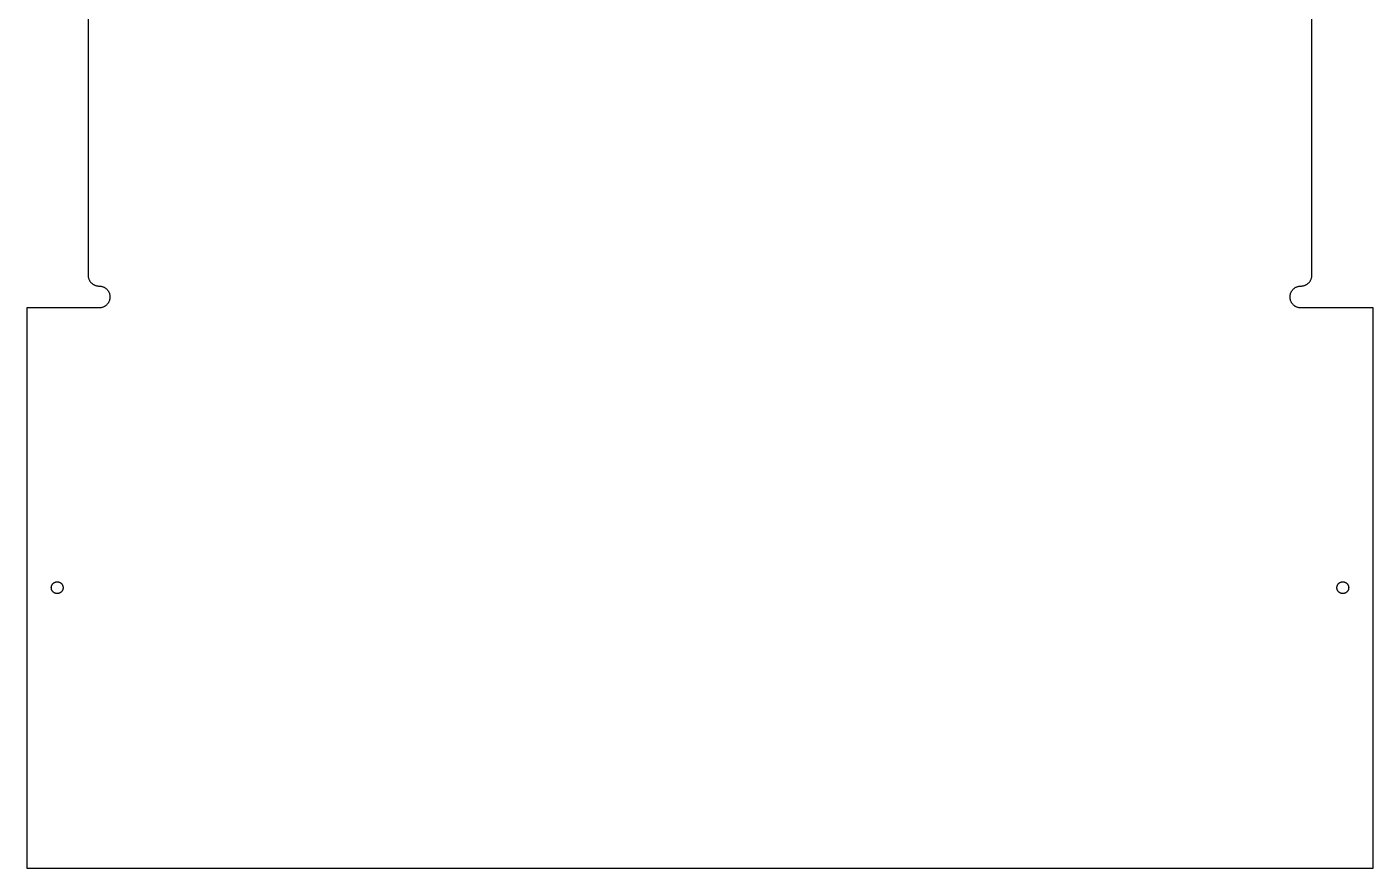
# Model space of a CAD drawing. Header units: metres. Extents: x 0 to 400, y 0 to 500.
# Drawn here: x 0 to 400, y 0 to 250 of the extents above; entities that cross this region are included whole.
import ezdxf

# ---------------------------------------------------------------- set-up
doc = ezdxf.new("R2010")
doc.units = ezdxf.units.M

msp = doc.modelspace()

# ---------------------------------------------------------------- linework, layer by layer
for p, q in [((18.18, 323.763), (18.18, 176.237)), ((381.82, 176.237), (381.82, 323.403)), ((18.18, 176.237), (18.1839, 176.077)), ((18.1839, 176.077), (18.1956, 175.918)), ((381.804, 175.918), (381.816, 176.077)), ((381.816, 176.077), (381.82, 176.237)), ((18.1956, 175.918), (18.2152, 175.76)), ((18.2152, 175.76), (18.2424, 175.603)), ((18.2424, 175.603), (18.2774, 175.447)), ((18.2774, 175.447), (18.3199, 175.293)), ((18.3199, 175.293), (18.37, 175.142)), ((18.37, 175.142), (18.4274, 174.993)), ((18.4274, 174.993), (18.492, 174.847)), ((18.492, 174.847), (18.5638, 174.705)), ((18.5638, 174.705), (18.6424, 174.566)), ((18.6424, 174.566), (18.7277, 174.431)), ((18.7277, 174.431), (18.8196, 174.301)), ((18.8196, 174.301), (18.9177, 174.175)), ((18.9177, 174.175), (19.0219, 174.054)), ((19.0219, 174.054), (19.1319, 173.939)), ((19.1319, 173.939), (19.2474, 173.829)), ((19.2474, 173.829), (19.3682, 173.724)), ((19.3682, 173.724), (19.494, 173.626)), ((19.494, 173.626), (19.6244, 173.534)), ((19.6244, 173.534), (19.7592, 173.449)), ((19.7592, 173.449), (19.8979, 173.37)), ((19.8979, 173.37), (20.0404, 173.299)), ((20.0404, 173.299), (20.1863, 173.234)), ((20.1863, 173.234), (20.3351, 173.177)), ((20.3351, 173.177), (20.4866, 173.127)), ((20.4866, 173.127), (20.6403, 173.084)), ((20.6403, 173.084), (20.7959, 173.049)), ((20.7959, 173.049), (20.9531, 173.022)), ((20.9531, 173.022), (21.1114, 173.002)), ((21.1114, 173.002), (21.2705, 172.991)), ((21.2705, 172.991), (21.5895, 172.983)), ((21.5895, 172.983), (21.7486, 172.971)), ((21.7486, 172.971), (21.9069, 172.951)), ((21.9069, 172.951), (22.064, 172.924)), ((22.064, 172.924), (22.2197, 172.889)), ((22.2197, 172.889), (22.3734, 172.847)), ((22.3734, 172.847), (22.5249, 172.797)), ((22.5249, 172.797), (22.6737, 172.739)), ((22.6737, 172.739), (22.8195, 172.675)), ((22.8195, 172.675), (22.962, 172.603)), ((22.962, 172.603), (23.1008, 172.524)), ((23.1008, 172.524), (23.2356, 172.439)), ((23.2356, 172.439), (23.366, 172.347)), ((23.366, 172.347), (23.4918, 172.249)), ((23.4918, 172.249), (23.6126, 172.145)), ((23.6126, 172.145), (23.7281, 172.035)), ((23.7281, 172.035), (23.8381, 171.919)), ((376.162, 171.919), (376.272, 172.035)), ((376.272, 172.035), (376.387, 172.145)), ((376.387, 172.145), (376.508, 172.249)), ((376.508, 172.249), (376.634, 172.347)), ((376.634, 172.347), (376.764, 172.439)), ((376.764, 172.439), (376.899, 172.524)), ((376.899, 172.524), (377.038, 172.603)), ((377.038, 172.603), (377.18, 172.675)), ((377.18, 172.675), (377.326, 172.739)), ((377.326, 172.739), (377.475, 172.797)), ((377.475, 172.797), (377.627, 172.847)), ((377.627, 172.847), (377.78, 172.889)), ((377.78, 172.889), (377.936, 172.924)), ((377.936, 172.924), (378.093, 172.951)), ((378.093, 172.951), (378.251, 172.971)), ((378.251, 172.971), (378.411, 172.983)), ((378.411, 172.983), (378.729, 172.991)), ((378.729, 172.991), (378.889, 173.002)), ((378.889, 173.002), (379.047, 173.022)), ((379.047, 173.022), (379.204, 173.049)), ((379.204, 173.049), (379.36, 173.084)), ((379.36, 173.084), (379.513, 173.127)), ((379.513, 173.127), (379.665, 173.177)), ((379.665, 173.177), (379.814, 173.234)), ((379.814, 173.234), (379.96, 173.299)), ((379.96, 173.299), (380.102, 173.37)), ((380.102, 173.37), (380.241, 173.449)), ((380.241, 173.449), (380.376, 173.534)), ((380.376, 173.534), (380.506, 173.626)), ((380.506, 173.626), (380.632, 173.724)), ((380.632, 173.724), (380.753, 173.829)), ((380.753, 173.829), (380.868, 173.939)), ((380.868, 173.939), (380.978, 174.054)), ((380.978, 174.054), (381.082, 174.175)), ((381.082, 174.175), (381.18, 174.301)), ((381.18, 174.301), (381.272, 174.431)), ((381.272, 174.431), (381.358, 174.566)), ((381.358, 174.566), (381.436, 174.705)), ((381.436, 174.705), (381.508, 174.847)), ((381.508, 174.847), (381.573, 174.993)), ((381.573, 174.993), (381.63, 175.142)), ((381.63, 175.142), (381.68, 175.293)), ((381.68, 175.293), (381.723, 175.447)), ((381.723, 175.447), (381.758, 175.603)), ((381.758, 175.603), (381.785, 175.76)), ((381.785, 175.76), (381.804, 175.918)), ((23.8381, 171.919), (23.9423, 171.798)), ((23.9423, 171.798), (24.0404, 171.673)), ((24.0404, 171.673), (24.1323, 171.542)), ((24.1323, 171.542), (24.2176, 171.407)), ((24.2176, 168.066), (24.1323, 167.931)), ((24.2176, 171.407), (24.2962, 171.269)), ((24.2962, 168.205), (24.2176, 168.066)), ((24.2962, 171.269), (24.368, 171.126)), ((24.368, 168.347), (24.2962, 168.205)), ((24.368, 171.126), (24.4326, 170.98)), ((24.4326, 168.493), (24.368, 168.347)), ((24.4326, 170.98), (24.49, 170.832)), ((24.49, 168.642), (24.4326, 168.493)), ((24.49, 170.832), (24.5401, 170.68)), ((24.5401, 168.793), (24.49, 168.642)), ((24.5401, 170.68), (24.5826, 170.526)), ((24.5826, 168.947), (24.5401, 168.793)), ((24.5826, 170.526), (24.6175, 170.371)), ((24.6175, 169.103), (24.5826, 168.947)), ((24.6175, 170.371), (24.6448, 170.214)), ((24.6448, 169.26), (24.6175, 169.103)), ((24.6448, 170.214), (24.6643, 170.055)), ((24.6643, 169.418), (24.6448, 169.26)), ((24.6643, 170.055), (24.6761, 169.896)), ((24.6761, 169.577), (24.6643, 169.418)), ((24.6761, 169.896), (24.68, 169.737)), ((24.68, 169.737), (24.6761, 169.577)), ((375.32, 169.737), (375.324, 169.896)), ((375.324, 169.577), (375.32, 169.737)), ((375.324, 169.896), (375.336, 170.055)), ((375.336, 169.418), (375.324, 169.577)), ((375.336, 170.055), (375.355, 170.214)), ((375.355, 169.26), (375.336, 169.418)), ((375.355, 170.214), (375.382, 170.371)), ((375.382, 169.103), (375.355, 169.26)), ((375.382, 170.371), (375.417, 170.526)), ((375.417, 168.947), (375.382, 169.103)), ((375.417, 170.526), (375.46, 170.68)), ((375.46, 168.793), (375.417, 168.947)), ((375.46, 170.68), (375.51, 170.832)), ((375.51, 168.642), (375.46, 168.793)), ((375.51, 170.832), (375.567, 170.98)), ((375.567, 168.493), (375.51, 168.642)), ((375.567, 170.98), (375.632, 171.126)), ((375.632, 168.347), (375.567, 168.493)), ((375.632, 171.126), (375.704, 171.269)), ((375.704, 168.205), (375.632, 168.347)), ((375.704, 171.269), (375.782, 171.407)), ((375.782, 168.066), (375.704, 168.205)), ((375.782, 171.407), (375.868, 171.542)), ((375.868, 167.931), (375.782, 168.066)), ((375.868, 171.542), (375.96, 171.673)), ((375.96, 171.673), (376.058, 171.798)), ((376.058, 171.798), (376.162, 171.919)), ((21.43, 166.487), (0, 166.487)), ((0, 166.487), (0, 0)), ((21.5895, 166.491), (21.43, 166.487)), ((21.7486, 166.502), (21.5895, 166.491)), ((21.9069, 166.522), (21.7486, 166.502)), ((22.064, 166.549), (21.9069, 166.522)), ((22.2197, 166.584), (22.064, 166.549)), ((22.3734, 166.627), (22.2197, 166.584)), ((22.5249, 166.677), (22.3734, 166.627)), ((22.6737, 166.734), (22.5249, 166.677)), ((22.8195, 166.799), (22.6737, 166.734)), ((22.962, 166.87), (22.8195, 166.799)), ((23.1008, 166.949), (22.962, 166.87)), ((23.2356, 167.034), (23.1008, 166.949)), ((23.366, 167.126), (23.2356, 167.034)), ((23.4918, 167.224), (23.366, 167.126)), ((23.6126, 167.329), (23.4918, 167.224)), ((23.7281, 167.439), (23.6126, 167.329)), ((23.8381, 167.554), (23.7281, 167.439)), ((23.9423, 167.675), (23.8381, 167.554)), ((24.0404, 167.801), (23.9423, 167.675)), ((24.1323, 167.931), (24.0404, 167.801)), ((375.96, 167.801), (375.868, 167.931)), ((376.058, 167.675), (375.96, 167.801)), ((376.162, 167.554), (376.058, 167.675)), ((376.272, 167.439), (376.162, 167.554)), ((376.387, 167.329), (376.272, 167.439)), ((376.508, 167.224), (376.387, 167.329)), ((376.634, 167.126), (376.508, 167.224)), ((376.764, 167.034), (376.634, 167.126)), ((376.899, 166.949), (376.764, 167.034)), ((377.038, 166.87), (376.899, 166.949)), ((377.18, 166.799), (377.038, 166.87)), ((377.326, 166.734), (377.18, 166.799)), ((377.475, 166.677), (377.326, 166.734)), ((377.627, 166.627), (377.475, 166.677)), ((377.78, 166.584), (377.627, 166.627)), ((377.936, 166.549), (377.78, 166.584)), ((378.093, 166.522), (377.936, 166.549)), ((378.251, 166.502), (378.093, 166.522)), ((378.411, 166.491), (378.251, 166.502)), ((378.57, 166.487), (378.411, 166.491)), ((400, 166.487), (378.57, 166.487)), ((400, 0), (400, 166.487)), ((7.35229, 83.9229), (7.38321, 84.003)), ((7.38321, 84.003), (7.41801, 84.0815)), ((7.41801, 84.0815), (7.45663, 84.1583)), ((7.45663, 84.1583), (7.49896, 84.233)), ((7.49896, 84.233), (7.54492, 84.3056)), ((7.54492, 84.3056), (7.59438, 84.3758)), ((7.59438, 84.3758), (7.64722, 84.4435)), ((7.64722, 84.4435), (7.70332, 84.5086)), ((7.70332, 84.5086), (7.76256, 84.5708)), ((7.76256, 84.5708), (7.82477, 84.63)), ((7.82477, 84.63), (7.8898, 84.6861)), ((7.8898, 84.6861), (7.95752, 84.7389)), ((7.95752, 84.7389), (8.02774, 84.7884)), ((8.02774, 84.7884), (8.10031, 84.8344)), ((8.10031, 84.8344), (8.17505, 84.8767)), ((8.17505, 84.8767), (8.25177, 84.9153)), ((8.25177, 84.9153), (8.33029, 84.9501)), ((8.33029, 84.9501), (8.41043, 84.981)), ((8.41043, 84.981), (8.49199, 85.008)), ((8.49199, 85.008), (8.57478, 85.0309)), ((8.57478, 85.0309), (8.65858, 85.0497)), ((8.65858, 85.0497), (8.74321, 85.0644)), ((8.74321, 85.0644), (8.82846, 85.0749)), ((8.82846, 85.0749), (8.91412, 85.0812)), ((8.91412, 85.0812), (9, 85.0833)), ((9, 85.0833), (9.08586, 85.0812)), ((9.08586, 85.0812), (9.17152, 85.0749)), ((9.17152, 85.0749), (9.25677, 85.0644)), ((9.25677, 85.0644), (9.3414, 85.0497)), ((9.3414, 85.0497), (9.4252, 85.0309)), ((9.4252, 85.0309), (9.508, 85.008)), ((9.508, 85.008), (9.58955, 84.981)), ((9.58955, 84.981), (9.66969, 84.9501)), ((9.66969, 84.9501), (9.74821, 84.9153)), ((9.74821, 84.9153), (9.82494, 84.8767)), ((9.82494, 84.8767), (9.89967, 84.8344)), ((9.89967, 84.8344), (9.97224, 84.7884)), ((9.97224, 84.7884), (10.0425, 84.7389)), ((10.0425, 84.7389), (10.1102, 84.6861)), ((10.1102, 84.6861), (10.1752, 84.63)), ((10.1752, 84.63), (10.2374, 84.5708)), ((10.2374, 84.5708), (10.2967, 84.5086)), ((10.2967, 84.5086), (10.3528, 84.4435)), ((10.3528, 84.4435), (10.4056, 84.3758)), ((10.4056, 84.3758), (10.4551, 84.3056)), ((10.4551, 84.3056), (10.501, 84.233)), ((10.501, 84.233), (10.5434, 84.1583)), ((10.5434, 84.1583), (10.582, 84.0815)), ((10.582, 84.0815), (10.6168, 84.003)), ((10.6168, 84.003), (10.6477, 83.9229)), ((389.352, 83.9229), (389.383, 84.003)), ((389.383, 84.003), (389.418, 84.0815)), ((389.418, 84.0815), (389.457, 84.1583)), ((389.457, 84.1583), (389.499, 84.233)), ((389.499, 84.233), (389.545, 84.3056)), ((389.545, 84.3056), (389.594, 84.3758)), ((389.594, 84.3758), (389.647, 84.4435)), ((389.647, 84.4435), (389.703, 84.5086)), ((389.703, 84.5086), (389.763, 84.5708)), ((389.763, 84.5708), (389.825, 84.63)), ((389.825, 84.63), (389.89, 84.6861)), ((389.89, 84.6861), (389.958, 84.7389)), ((389.958, 84.7389), (390.028, 84.7884)), ((390.028, 84.7884), (390.1, 84.8344)), ((390.1, 84.8344), (390.175, 84.8767)), ((390.175, 84.8767), (390.252, 84.9153)), ((390.252, 84.9153), (390.33, 84.9501)), ((390.33, 84.9501), (390.41, 84.981)), ((390.41, 84.981), (390.492, 85.008)), ((390.492, 85.008), (390.575, 85.0309)), ((390.575, 85.0309), (390.659, 85.0497)), ((390.659, 85.0497), (390.743, 85.0644)), ((390.743, 85.0644), (390.828, 85.0749)), ((390.828, 85.0749), (390.914, 85.0812)), ((390.914, 85.0812), (391, 85.0833)), ((391, 85.0833), (391.086, 85.0812)), ((391.086, 85.0812), (391.172, 85.0749)), ((391.172, 85.0749), (391.257, 85.0644)), ((391.257, 85.0644), (391.341, 85.0497)), ((391.341, 85.0497), (391.425, 85.0309)), ((391.425, 85.0309), (391.508, 85.008)), ((391.508, 85.008), (391.59, 84.981)), ((391.59, 84.981), (391.67, 84.9501)), ((391.67, 84.9501), (391.748, 84.9153)), ((391.748, 84.9153), (391.825, 84.8767)), ((391.825, 84.8767), (391.9, 84.8344)), ((391.9, 84.8344), (391.972, 84.7884)), ((391.972, 84.7884), (392.042, 84.7389)), ((392.042, 84.7389), (392.11, 84.6861)), ((392.11, 84.6861), (392.175, 84.63)), ((392.175, 84.63), (392.237, 84.5708)), ((392.237, 84.5708), (392.297, 84.5086)), ((392.297, 84.5086), (392.353, 84.4435)), ((392.353, 84.4435), (392.406, 84.3758)), ((392.406, 84.3758), (392.455, 84.3056)), ((392.455, 84.3056), (392.501, 84.233)), ((392.501, 84.233), (392.543, 84.1583)), ((392.543, 84.1583), (392.582, 84.0815)), ((392.582, 84.0815), (392.617, 84.003)), ((392.617, 84.003), (392.648, 83.9229)), ((7.25, 83.3333), (7.25211, 83.4192)), ((7.25211, 83.2475), (7.25, 83.3333)), ((7.25211, 83.4192), (7.25842, 83.5049)), ((7.25842, 83.1618), (7.25211, 83.2475)), ((7.25842, 83.5049), (7.26894, 83.5901)), ((7.26894, 83.0766), (7.25842, 83.1618)), ((7.26894, 83.5901), (7.28362, 83.6747)), ((7.28362, 82.9919), (7.26894, 83.0766)), ((7.28362, 83.6747), (7.30244, 83.7585)), ((7.30244, 82.9081), (7.28362, 82.9919)), ((7.30244, 83.7585), (7.32535, 83.8413)), ((7.32535, 82.8253), (7.30244, 82.9081)), ((7.32535, 83.8413), (7.35229, 83.9229)), ((7.35229, 82.7438), (7.32535, 82.8253)), ((7.38321, 82.6636), (7.35229, 82.7438)), ((7.41801, 82.5851), (7.38321, 82.6636)), ((7.45663, 82.5084), (7.41801, 82.5851)), ((7.49896, 82.4336), (7.45663, 82.5084)), ((7.54492, 82.3611), (7.49896, 82.4336)), ((7.59438, 82.2908), (7.54492, 82.3611)), ((7.64722, 82.2231), (7.59438, 82.2908)), ((7.70332, 82.1581), (7.64722, 82.2231)), ((7.76256, 82.0959), (7.70332, 82.1581)), ((7.82477, 82.0367), (7.76256, 82.0959)), ((7.8898, 81.9806), (7.82477, 82.0367)), ((7.95752, 81.9277), (7.8898, 81.9806)), ((8.02774, 81.8783), (7.95752, 81.9277)), ((8.10031, 81.8323), (8.02774, 81.8783)), ((8.17505, 81.79), (8.10031, 81.8323)), ((8.25177, 81.7513), (8.17505, 81.79)), ((8.33029, 81.7165), (8.25177, 81.7513)), ((8.41043, 81.6856), (8.33029, 81.7165)), ((8.49199, 81.6587), (8.41043, 81.6856)), ((8.57478, 81.6358), (8.49199, 81.6587)), ((8.65858, 81.617), (8.57478, 81.6358)), ((8.74321, 81.6023), (8.65858, 81.617)), ((8.82846, 81.5918), (8.74321, 81.6023)), ((8.91412, 81.5854), (8.82846, 81.5918)), ((9, 81.5833), (8.91412, 81.5854)), ((9.08586, 81.5854), (9, 81.5833)), ((9.17152, 81.5918), (9.08586, 81.5854)), ((9.25677, 81.6023), (9.17152, 81.5918)), ((9.3414, 81.617), (9.25677, 81.6023)), ((9.4252, 81.6358), (9.3414, 81.617)), ((9.508, 81.6587), (9.4252, 81.6358)), ((9.58955, 81.6856), (9.508, 81.6587)), ((9.66969, 81.7165), (9.58955, 81.6856)), ((9.74821, 81.7513), (9.66969, 81.7165)), ((9.82494, 81.79), (9.74821, 81.7513)), ((9.89967, 81.8323), (9.82494, 81.79)), ((9.97224, 81.8783), (9.89967, 81.8323)), ((10.0425, 81.9277), (9.97224, 81.8783)), ((10.1102, 81.9806), (10.0425, 81.9277)), ((10.1752, 82.0367), (10.1102, 81.9806)), ((10.2374, 82.0959), (10.1752, 82.0367)), ((10.2967, 82.1581), (10.2374, 82.0959)), ((10.3528, 82.2231), (10.2967, 82.1581)), ((10.4056, 82.2908), (10.3528, 82.2231)), ((10.4551, 82.3611), (10.4056, 82.2908)), ((10.501, 82.4336), (10.4551, 82.3611)), ((10.5434, 82.5084), (10.501, 82.4336)), ((10.582, 82.5851), (10.5434, 82.5084)), ((10.6168, 82.6636), (10.582, 82.5851)), ((10.6477, 82.7438), (10.6168, 82.6636)), ((10.6477, 83.9229), (10.6746, 83.8413)), ((10.6746, 82.8253), (10.6477, 82.7438)), ((10.6746, 83.8413), (10.6975, 83.7585)), ((10.6975, 82.9081), (10.6746, 82.8253)), ((10.6975, 83.7585), (10.7164, 83.6747)), ((10.7164, 82.9919), (10.6975, 82.9081)), ((10.7164, 83.6747), (10.731, 83.5901)), ((10.731, 83.0766), (10.7164, 82.9919)), ((10.731, 83.5901), (10.7416, 83.5049)), ((10.7416, 83.1618), (10.731, 83.0766)), ((10.7416, 83.5049), (10.7479, 83.4192)), ((10.7479, 83.2475), (10.7416, 83.1618)), ((10.7479, 83.4192), (10.75, 83.3333)), ((10.75, 83.3333), (10.7479, 83.2475)), ((389.25, 83.3333), (389.252, 83.4192)), ((389.252, 83.2475), (389.25, 83.3333)), ((389.252, 83.4192), (389.258, 83.5049)), ((389.258, 83.1618), (389.252, 83.2475)), ((389.258, 83.5049), (389.269, 83.5901)), ((389.269, 83.0766), (389.258, 83.1618)), ((389.269, 83.5901), (389.284, 83.6747)), ((389.284, 82.9919), (389.269, 83.0766)), ((389.284, 83.6747), (389.302, 83.7585)), ((389.302, 82.9081), (389.284, 82.9919)), ((389.302, 83.7585), (389.325, 83.8413)), ((389.325, 82.8253), (389.302, 82.9081)), ((389.325, 83.8413), (389.352, 83.9229)), ((389.352, 82.7438), (389.325, 82.8253)), ((389.383, 82.6636), (389.352, 82.7438)), ((389.418, 82.5851), (389.383, 82.6636)), ((389.457, 82.5084), (389.418, 82.5851)), ((389.499, 82.4336), (389.457, 82.5084)), ((389.545, 82.3611), (389.499, 82.4336)), ((389.594, 82.2908), (389.545, 82.3611)), ((389.647, 82.2231), (389.594, 82.2908)), ((389.703, 82.1581), (389.647, 82.2231)), ((389.763, 82.0959), (389.703, 82.1581)), ((389.825, 82.0367), (389.763, 82.0959)), ((389.89, 81.9806), (389.825, 82.0367)), ((389.958, 81.9277), (389.89, 81.9806)), ((390.028, 81.8783), (389.958, 81.9277)), ((390.1, 81.8323), (390.028, 81.8783)), ((390.175, 81.79), (390.1, 81.8323)), ((390.252, 81.7513), (390.175, 81.79)), ((390.33, 81.7165), (390.252, 81.7513)), ((390.41, 81.6856), (390.33, 81.7165)), ((390.492, 81.6587), (390.41, 81.6856)), ((390.575, 81.6358), (390.492, 81.6587)), ((390.659, 81.617), (390.575, 81.6358)), ((390.743, 81.6023), (390.659, 81.617)), ((390.828, 81.5918), (390.743, 81.6023)), ((390.914, 81.5854), (390.828, 81.5918)), ((391, 81.5833), (390.914, 81.5854)), ((391.086, 81.5854), (391, 81.5833)), ((391.172, 81.5918), (391.086, 81.5854)), ((391.257, 81.6023), (391.172, 81.5918)), ((391.341, 81.617), (391.257, 81.6023)), ((391.425, 81.6358), (391.341, 81.617)), ((391.508, 81.6587), (391.425, 81.6358)), ((391.59, 81.6856), (391.508, 81.6587)), ((391.67, 81.7165), (391.59, 81.6856)), ((391.748, 81.7513), (391.67, 81.7165)), ((391.825, 81.79), (391.748, 81.7513)), ((391.9, 81.8323), (391.825, 81.79)), ((391.972, 81.8783), (391.9, 81.8323)), ((392.042, 81.9277), (391.972, 81.8783)), ((392.11, 81.9806), (392.042, 81.9277)), ((392.175, 82.0367), (392.11, 81.9806)), ((392.237, 82.0959), (392.175, 82.0367)), ((392.297, 82.1581), (392.237, 82.0959)), ((392.353, 82.2231), (392.297, 82.1581)), ((392.406, 82.2908), (392.353, 82.2231)), ((392.455, 82.3611), (392.406, 82.2908)), ((392.501, 82.4336), (392.455, 82.3611)), ((392.543, 82.5084), (392.501, 82.4336)), ((392.582, 82.5851), (392.543, 82.5084)), ((392.617, 82.6636), (392.582, 82.5851)), ((392.648, 82.7438), (392.617, 82.6636)), ((392.648, 83.9229), (392.675, 83.8413)), ((392.675, 82.8253), (392.648, 82.7438)), ((392.675, 83.8413), (392.698, 83.7585)), ((392.698, 82.9081), (392.675, 82.8253)), ((392.698, 83.7585), (392.716, 83.6747)), ((392.716, 82.9919), (392.698, 82.9081)), ((392.716, 83.6747), (392.731, 83.5901)), ((392.731, 83.0766), (392.716, 82.9919)), ((392.731, 83.5901), (392.742, 83.5049)), ((392.742, 83.1618), (392.731, 83.0766)), ((392.742, 83.5049), (392.748, 83.4192)), ((392.748, 83.2475), (392.742, 83.1618)), ((392.748, 83.4192), (392.75, 83.3333)), ((392.75, 83.3333), (392.748, 83.2475)), ((0, 0), (400, 0))]:
    msp.add_line(p, q)

doc.saveas('drawing.dxf')
